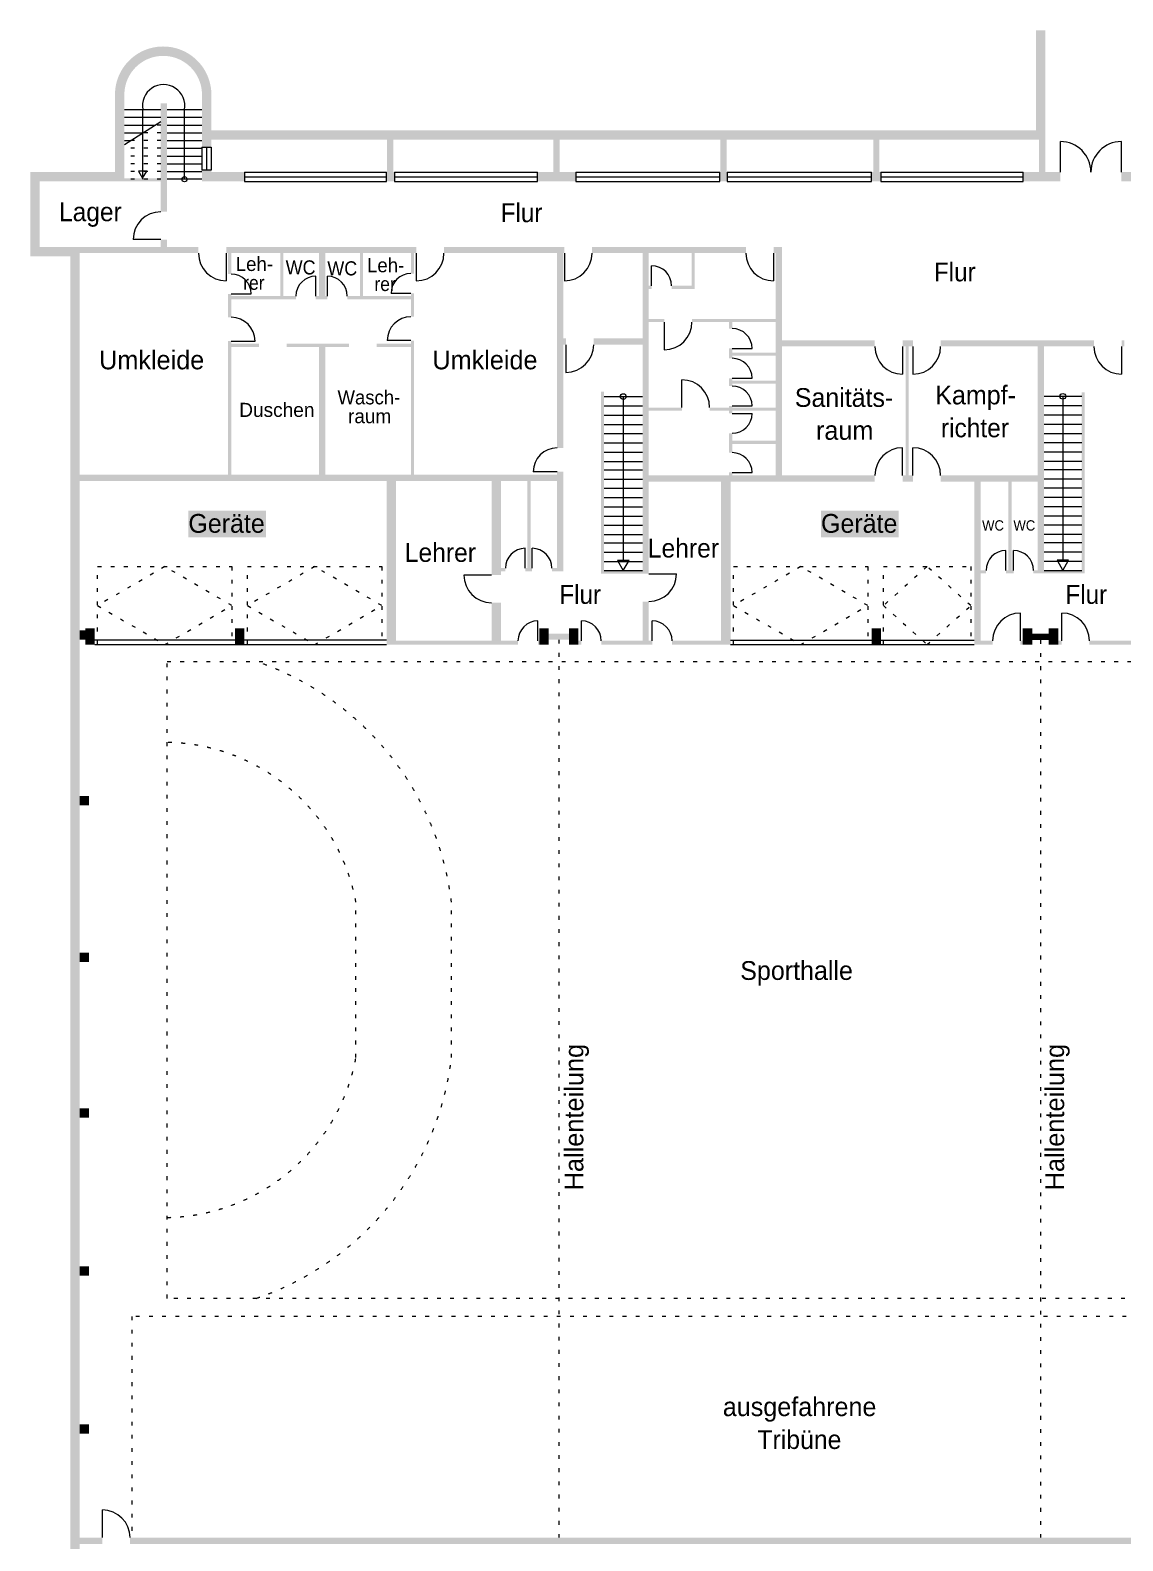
# Model space of a CAD drawing. Header units: inches. Extents: x 45390 to 104510, y 56035 to 129440.
# Drawn here: x 45390 to 80273, y 81198 to 129440 of the extents above; entities that cross this region are included whole.
import ezdxf

# ---------------------------------------------------------------- set-up
doc = ezdxf.new("R2010")
doc.units = ezdxf.units.IN
doc.header["$LTSCALE"] = 300
doc.header["$MEASUREMENT"] = 0
for name, pattern in [('Punktlinie', [1.4, 0.4, -1]), ('Standardmuster', [0]), ('Volllinie', [0])]:
    doc.linetypes.add(name, pattern=pattern)
doc.layers.add('Grundebene', color=7, linetype='Continuous')
doc.styles.add('ARIAL', font='arial.ttf', dxfattribs={"height": 0.2})

# ---------------------------------------------------------------- blocks, each defined once
blk = doc.blocks.new('win-374')
at = {"layer": 'Grundebene', "color": 18, "linetype": 'Standardmuster', "lineweight": 13, "true_color": 0x000000}
for p, q in [((50870, 125704), (51170, 125704)), ((50870, 125704), (50870, 124975)), ((51020, 125704), (51020, 124975)), ((51170, 125704), (51170, 124975)), ((51170, 124975), (50870, 124975))]:
    blk.add_line(p, q, dxfattribs=at)
blk = doc.blocks.new('win-37F')
at = {"layer": 'Grundebene', "color": 18, "linetype": 'Standardmuster', "lineweight": 13, "true_color": 0x000000}
for p, q in [((52229, 124910), (52229, 124610)), ((52229, 124910), (56760, 124910)), ((52229, 124760), (56760, 124760)), ((52229, 124610), (56760, 124610)), ((56760, 124610), (56760, 124910))]:
    blk.add_line(p, q, dxfattribs=at)
blk = doc.blocks.new('win-38A')
at = {"layer": 'Grundebene', "color": 18, "linetype": 'Standardmuster', "lineweight": 13, "true_color": 0x000000}
for p, q in [((57025, 124910), (57025, 124610)), ((57025, 124910), (61585, 124910)), ((57025, 124760), (61585, 124760)), ((57025, 124610), (61585, 124610)), ((61585, 124610), (61585, 124910))]:
    blk.add_line(p, q, dxfattribs=at)
blk = doc.blocks.new('win-395')
at = {"layer": 'Grundebene', "color": 18, "linetype": 'Standardmuster', "lineweight": 13, "true_color": 0x000000}
for p, q in [((62813, 124910), (62813, 124610)), ((62813, 124910), (67406, 124910)), ((62813, 124760), (67406, 124760)), ((62813, 124610), (67406, 124610)), ((67406, 124610), (67406, 124910))]:
    blk.add_line(p, q, dxfattribs=at)
blk = doc.blocks.new('win-3A0')
at = {"layer": 'Grundebene', "color": 18, "linetype": 'Standardmuster', "lineweight": 13, "true_color": 0x000000}
for p, q in [((67645, 124910), (67645, 124610)), ((67645, 124910), (72254, 124910)), ((67645, 124760), (72254, 124760)), ((67645, 124610), (72254, 124610)), ((72254, 124610), (72254, 124910))]:
    blk.add_line(p, q, dxfattribs=at)
blk = doc.blocks.new('win-3AB')
at = {"layer": 'Grundebene', "color": 18, "linetype": 'Standardmuster', "lineweight": 13, "true_color": 0x000000}
for p, q in [((72547, 124910), (72547, 124610)), ((72547, 124910), (77097, 124910)), ((72547, 124760), (77097, 124760)), ((72547, 124610), (77097, 124610)), ((77097, 124610), (77097, 124910))]:
    blk.add_line(p, q, dxfattribs=at)
blk = doc.blocks.new('door-609')
at = {"layer": 'Grundebene', "color": 18, "linetype": 'Standardmuster', "lineweight": 13, "true_color": 0x000000}
for p, q in [((78283, 124910), (78283, 125883)), ((80228, 124910), (80228, 125883))]:
    blk.add_line(p, q, dxfattribs=at)
for centre, start, end in [((78283, 124910), 0, 90), ((80228, 124910), 90, 180)]:
    blk.add_arc(centre, 973, start, end, dxfattribs=at)
blk = doc.blocks.new('door-66C')
at = {"layer": 'Grundebene', "color": 18, "linetype": 'Standardmuster', "lineweight": 13, "true_color": 0x000000}
blk.add_line((51647, 122320), (51647, 121435), dxfattribs=at)
blk.add_arc((51647, 122320), 885, 180, 270, dxfattribs=at)
blk = doc.blocks.new('door-674')
at = {"layer": 'Grundebene', "color": 18, "linetype": 'Standardmuster', "lineweight": 13, "true_color": 0x000000}
blk.add_line((57714, 122320), (57714, 121435), dxfattribs=at)
blk.add_arc((57714, 122320), 885, 270, 0, dxfattribs=at)
blk = doc.blocks.new('door-67C')
at = {"layer": 'Grundebene', "color": 18, "linetype": 'Standardmuster', "lineweight": 13, "true_color": 0x000000}
blk.add_line((62444, 122320), (62444, 121435), dxfattribs=at)
blk.add_arc((62444, 122320), 885, 270, 0, dxfattribs=at)
blk = doc.blocks.new('door-684')
at = {"layer": 'Grundebene', "color": 18, "linetype": 'Standardmuster', "lineweight": 13, "true_color": 0x000000}
blk.add_line((69124, 122320), (69124, 121435), dxfattribs=at)
blk.add_arc((69124, 122320), 885, 180, 270, dxfattribs=at)
blk = doc.blocks.new('door-68C')
at = {"layer": 'Grundebene', "color": 18, "linetype": 'Standardmuster', "lineweight": 13, "true_color": 0x000000}
blk.add_line((65140, 112080), (66025, 112080), dxfattribs=at)
blk.add_arc((65140, 112080), 885, 270, 0, dxfattribs=at)
blk = doc.blocks.new('door-69B')
at = {"layer": 'Grundebene', "color": 18, "linetype": 'Standardmuster', "lineweight": 13, "true_color": 0x000000}
blk.add_line((51808, 121019), (52443, 121019), dxfattribs=at)
blk.add_arc((51808, 121019), 635, 0, 90, dxfattribs=at)
blk = doc.blocks.new('door-6A3')
at = {"layer": 'Grundebene', "color": 18, "linetype": 'Standardmuster', "lineweight": 13, "true_color": 0x000000}
blk.add_line((54508, 120948), (54508, 121583), dxfattribs=at)
blk.add_arc((54508, 120948), 635, 90, 180, dxfattribs=at)
blk = doc.blocks.new('door-6AB')
at = {"layer": 'Grundebene', "color": 18, "linetype": 'Standardmuster', "lineweight": 13, "true_color": 0x000000}
blk.add_line((54878, 120948), (54878, 121583), dxfattribs=at)
blk.add_arc((54878, 120948), 635, 0, 90, dxfattribs=at)
blk = doc.blocks.new('door-6B3')
at = {"layer": 'Grundebene', "color": 18, "linetype": 'Standardmuster', "lineweight": 13, "true_color": 0x000000}
blk.add_line((57547, 121035), (56912, 121035), dxfattribs=at)
blk.add_arc((57547, 121035), 635, 90, 180, dxfattribs=at)
blk = doc.blocks.new('door-6BB')
at = {"layer": 'Grundebene', "color": 18, "linetype": 'Standardmuster', "lineweight": 13, "true_color": 0x000000}
blk.add_line((51808, 119512), (52568, 119512), dxfattribs=at)
blk.add_arc((51808, 119512), 760, 0, 90, dxfattribs=at)
blk = doc.blocks.new('door-6C3')
at = {"layer": 'Grundebene', "color": 18, "linetype": 'Standardmuster', "lineweight": 13, "true_color": 0x000000}
blk.add_line((57547, 119528), (56787, 119528), dxfattribs=at)
blk.add_arc((57547, 119528), 760, 90, 180, dxfattribs=at)
blk = doc.blocks.new('door-6CB')
at = {"layer": 'Grundebene', "color": 18, "linetype": 'Standardmuster', "lineweight": 13, "true_color": 0x000000}
blk.add_line((62210, 115341), (61450, 115341), dxfattribs=at)
blk.add_arc((62210, 115341), 760, 90, 180, dxfattribs=at)
blk = doc.blocks.new('door-6D3')
at = {"layer": 'Grundebene', "color": 18, "linetype": 'Standardmuster', "lineweight": 13, "true_color": 0x000000}
blk.add_line((61197, 112260), (61197, 112895), dxfattribs=at)
blk.add_arc((61197, 112260), 635, 90, 180, dxfattribs=at)
blk = doc.blocks.new('door-6DB')
at = {"layer": 'Grundebene', "color": 18, "linetype": 'Standardmuster', "lineweight": 13, "true_color": 0x000000}
blk.add_line((61412, 112260), (61412, 112895), dxfattribs=at)
blk.add_arc((61412, 112260), 635, 0, 90, dxfattribs=at)
blk = doc.blocks.new('door-6EC')
at = {"layer": 'Grundebene', "color": 18, "linetype": 'Standardmuster', "lineweight": 13, "true_color": 0x000000}
blk.add_line((62495, 119397), (62495, 118512), dxfattribs=at)
blk.add_arc((62495, 119397), 885, 270, 0, dxfattribs=at)
blk = doc.blocks.new('door-6F4')
at = {"layer": 'Grundebene', "color": 18, "linetype": 'Standardmuster', "lineweight": 13, "true_color": 0x000000}
blk.add_line((61597, 109940), (61597, 110575), dxfattribs=at)
blk.add_arc((61597, 109940), 635, 90, 180, dxfattribs=at)
blk = doc.blocks.new('door-6FC')
at = {"layer": 'Grundebene', "color": 18, "linetype": 'Standardmuster', "lineweight": 13, "true_color": 0x000000}
blk.add_line((60120, 112040), (59235, 112040), dxfattribs=at)
blk.add_arc((60120, 112040), 885, 180, 270, dxfattribs=at)
blk = doc.blocks.new('door-704')
at = {"layer": 'Grundebene', "color": 18, "linetype": 'Standardmuster', "lineweight": 13, "true_color": 0x000000}
blk.add_line((62987, 109940), (62987, 110575), dxfattribs=at)
blk.add_arc((62987, 109940), 635, 0, 90, dxfattribs=at)
blk = doc.blocks.new('door-70C')
at = {"layer": 'Grundebene', "color": 18, "linetype": 'Standardmuster', "lineweight": 13, "true_color": 0x000000}
blk.add_line((65248, 109940), (65248, 110575), dxfattribs=at)
blk.add_arc((65248, 109940), 635, 0, 90, dxfattribs=at)
blk = doc.blocks.new('door-714')
at = {"layer": 'Grundebene', "color": 18, "linetype": 'Standardmuster', "lineweight": 13, "true_color": 0x000000}
blk.add_line((65230, 121280), (65230, 121915), dxfattribs=at)
blk.add_arc((65230, 121280), 635, 0, 90, dxfattribs=at)
blk = doc.blocks.new('door-71C')
at = {"layer": 'Grundebene', "color": 18, "linetype": 'Standardmuster', "lineweight": 13, "true_color": 0x000000}
blk.add_line((65633, 120119), (65633, 119234), dxfattribs=at)
blk.add_arc((65633, 120119), 885, 270, 0, dxfattribs=at)
blk = doc.blocks.new('door-724')
at = {"layer": 'Grundebene', "color": 18, "linetype": 'Standardmuster', "lineweight": 13, "true_color": 0x000000}
blk.add_line((66197, 117390), (66197, 118275), dxfattribs=at)
blk.add_arc((66197, 117390), 885, 0, 90, dxfattribs=at)
blk = doc.blocks.new('door-72C')
at = {"layer": 'Grundebene', "color": 18, "linetype": 'Standardmuster', "lineweight": 13, "true_color": 0x000000}
blk.add_line((67804, 119278), (68439, 119278), dxfattribs=at)
blk.add_arc((67804, 119278), 635, 0, 90, dxfattribs=at)
blk = doc.blocks.new('door-734')
at = {"layer": 'Grundebene', "color": 18, "linetype": 'Standardmuster', "lineweight": 13, "true_color": 0x000000}
blk.add_line((67804, 118327), (68439, 118327), dxfattribs=at)
blk.add_arc((67804, 118327), 635, 0, 90, dxfattribs=at)
blk = doc.blocks.new('door-73C')
at = {"layer": 'Grundebene', "color": 18, "linetype": 'Standardmuster', "lineweight": 13, "true_color": 0x000000}
blk.add_line((67804, 117440), (68439, 117440), dxfattribs=at)
blk.add_arc((67804, 117440), 635, 0, 90, dxfattribs=at)
blk = doc.blocks.new('door-744')
at = {"layer": 'Grundebene', "color": 18, "linetype": 'Standardmuster', "lineweight": 13, "true_color": 0x000000}
blk.add_line((67804, 117201), (68439, 117201), dxfattribs=at)
blk.add_arc((67804, 117201), 635, 270, 0, dxfattribs=at)
blk = doc.blocks.new('door-74C')
at = {"layer": 'Grundebene', "color": 18, "linetype": 'Standardmuster', "lineweight": 13, "true_color": 0x000000}
blk.add_line((67804, 115315), (68439, 115315), dxfattribs=at)
blk.add_arc((67804, 115315), 635, 0, 90, dxfattribs=at)
blk = doc.blocks.new('door-754')
at = {"layer": 'Grundebene', "color": 18, "linetype": 'Standardmuster', "lineweight": 13, "true_color": 0x000000}
blk.add_line((73241, 115220), (73241, 116105), dxfattribs=at)
blk.add_arc((73241, 115220), 885, 90, 180, dxfattribs=at)
blk = doc.blocks.new('door-75C')
at = {"layer": 'Grundebene', "color": 18, "linetype": 'Standardmuster', "lineweight": 13, "true_color": 0x000000}
blk.add_line((73571, 115220), (73571, 116105), dxfattribs=at)
blk.add_arc((73571, 115220), 885, 0, 90, dxfattribs=at)
blk = doc.blocks.new('door-764')
at = {"layer": 'Grundebene', "color": 18, "linetype": 'Standardmuster', "lineweight": 13, "true_color": 0x000000}
blk.add_line((73571, 119340), (73571, 118455), dxfattribs=at)
blk.add_arc((73571, 119340), 885, 270, 0, dxfattribs=at)
blk = doc.blocks.new('door-76C')
at = {"layer": 'Grundebene', "color": 18, "linetype": 'Standardmuster', "lineweight": 13, "true_color": 0x000000}
blk.add_line((73241, 119340), (73241, 118455), dxfattribs=at)
blk.add_arc((73241, 119340), 885, 180, 270, dxfattribs=at)
blk = doc.blocks.new('door-774')
at = {"layer": 'Grundebene', "color": 18, "linetype": 'Standardmuster', "lineweight": 13, "true_color": 0x000000}
blk.add_line((80235, 119340), (80235, 118455), dxfattribs=at)
blk.add_arc((80235, 119340), 885, 180, 270, dxfattribs=at)
blk = doc.blocks.new('door-77C')
at = {"layer": 'Grundebene', "color": 18, "linetype": 'Standardmuster', "lineweight": 13, "true_color": 0x000000}
blk.add_line((78325, 109940), (78325, 110825), dxfattribs=at)
blk.add_arc((78325, 109940), 885, 0, 90, dxfattribs=at)
blk = doc.blocks.new('door-784')
at = {"layer": 'Grundebene', "color": 18, "linetype": 'Standardmuster', "lineweight": 13, "true_color": 0x000000}
blk.add_line((77003, 109940), (77003, 110825), dxfattribs=at)
blk.add_arc((77003, 109940), 885, 90, 180, dxfattribs=at)
blk = doc.blocks.new('door-78C')
at = {"layer": 'Grundebene', "color": 18, "linetype": 'Standardmuster', "lineweight": 13, "true_color": 0x000000}
blk.add_line((76544, 112190), (76544, 112825), dxfattribs=at)
blk.add_arc((76544, 112190), 635, 90, 180, dxfattribs=at)
blk = doc.blocks.new('door-794')
at = {"layer": 'Grundebene', "color": 18, "linetype": 'Standardmuster', "lineweight": 13, "true_color": 0x000000}
blk.add_line((76786, 112190), (76786, 112825), dxfattribs=at)
blk.add_arc((76786, 112190), 635, 0, 90, dxfattribs=at)
blk = doc.blocks.new('door-868')
at = {"layer": 'Grundebene', "color": 18, "linetype": 'Standardmuster', "lineweight": 13, "true_color": 0x000000}
blk.add_line((49560.00417, 122755.03994), (48675.00417, 122755.03994), dxfattribs=at)
blk.add_arc((49560.00417, 122755.03994), 885, 90, 180, dxfattribs=at)

msp = doc.modelspace()

# ---------------------------------------------------------------- hatches: boundary and pattern name
at = {"layer": 'Grundebene', "true_color": 0x000000, "transparency": 33554687}
for points in [[(77800, 129440), (77800, 125940), (50870, 125940), (50870, 127480), (51170, 127480), (51170, 126240), (77500, 126240), (77500, 129440)], [(50870, 127480), (50866, 127523), (50860, 127566), (50853, 127609), (50844, 127651), (50834, 127693), (50822, 127735), (50809, 127776), (50795, 127817), (50779, 127857), (50762, 127896), (50743, 127935), (50723, 127974), (50702, 128011), (50679, 128048), (50655, 128084), (50630, 128119), (50604, 128154), (50576, 128187), (50547, 128219), (50517, 128251), (50487, 128281), (50455, 128310), (50422, 128338), (50388, 128365), (50353, 128391), (50317, 128415), (50281, 128438), (50244, 128460), (50206, 128481), (50167, 128500), (50127, 128518), (50087, 128534), (50047, 128550), (50006, 128563), (49964, 128575), (49923, 128586), (49880, 128595), (49838, 128603), (49795, 128610), (49752, 128614), (49709, 128618), (49666, 128620), (49622, 128620), (49579, 128619), (49536, 128616), (49493, 128612), (49450, 128606), (49407, 128599), (49365, 128590), (49323, 128580), (49281, 128568), (49240, 128555), (49199, 128541), (49159, 128525), (49120, 128508), (49081, 128489), (49042, 128469), (49005, 128448), (48968, 128425), (48932, 128401), (48897, 128376), (48862, 128350), (48829, 128322), (48797, 128293), (48765, 128264), (48735, 128233), (48706, 128201), (48678, 128168), (48651, 128134), (48625, 128099), (48601, 128063), (48578, 128027), (48556, 127990), (48535, 127952), (48516, 127913), (48498, 127873), (48482, 127833), (48467, 127793), (48453, 127752), (48441, 127710), (48430, 127669), (48421, 127626), (48413, 127584), (48406, 127541), (48402, 127498), (48400, 127480), (48099, 127480), (48104, 127534), (48110, 127587), (48118, 127640), (48128, 127693), (48140, 127745), (48153, 127797), (48169, 127849), (48186, 127899), (48205, 127950), (48226, 127999), (48248, 128048), (48272, 128096), (48298, 128143), (48325, 128189), (48354, 128235), (48385, 128279), (48417, 128322), (48451, 128364), (48486, 128405), (48522, 128444), (48560, 128482), (48599, 128519), (48639, 128555), (48681, 128589), (48724, 128621), (48767, 128652), (48812, 128682), (48858, 128710), (48905, 128736), (48953, 128761), (49001, 128784), (49051, 128805), (49101, 128824), (49151, 128842), (49203, 128858), (49255, 128872), (49307, 128885), (49359, 128895), (49412, 128904), (49466, 128911), (49519, 128916), (49573, 128919), (49627, 128920), (49680, 128919), (49734, 128917), (49787, 128912), (49841, 128906), (49894, 128898), (49947, 128888), (49999, 128876), (50051, 128863), (50103, 128847), (50153, 128830), (50204, 128811), (50253, 128790), (50302, 128768), (50350, 128744), (50397, 128718), (50443, 128691), (50489, 128662), (50533, 128631), (50576, 128599), (50618, 128565), (50659, 128530), (50698, 128494), (50736, 128456), (50773, 128417), (50808, 128377), (50843, 128335), (50875, 128292), (50906, 128249), (50936, 128204), (50964, 128158), (50990, 128111), (51015, 128063), (51037, 128015), (51059, 127965), (51078, 127915), (51096, 127865), (51112, 127813), (51126, 127762), (51139, 127709), (51149, 127657), (51158, 127604), (51165, 127550), (51170, 127497), (51171, 127480)], [(77800, 129160), (77800, 124910), (77600, 124910), (77600, 129160)], [(48400, 127480), (48400, 124610), (45690, 124610), (45690, 122520), (46970, 122520), (46970, 79480), (46670, 79480), (46670, 122220), (45390, 122220), (45390, 124910), (48100, 124910), (48100, 127480)], [(56981, 125940), (56981, 124910), (56781, 124910), (56781, 125940)], [(62295, 125940), (62295, 124910), (62095, 124910), (62095, 125940)], [(67626, 125940), (67626, 124910), (67426, 124910), (67426, 125940)], [(72504, 125940), (72504, 124910), (72304, 124910), (72304, 125940)], [(48400, 124710), (49560, 124710), (49560, 124610), (48400, 124610)], [(53476, 122320), (53476, 120948), (53376, 120948), (53376, 122320)], [(56020, 122320), (56020, 120948), (55920, 120948), (55920, 122320)], [(73439, 119340), (73439, 115220), (73339, 115220), (73339, 119340)], [(67804, 119147), (69190, 119147), (69190, 119047), (67804, 119047)], [(67804, 118250), (69190, 118250), (69190, 118150), (67804, 118150)], [(64940, 112080), (64940, 112180), (63710, 112180), (63710, 117900), (63610, 117900), (63610, 112080)], [(67804, 116328), (69190, 116328), (69190, 116228), (67804, 116228)], [(46970, 115242), (62410, 115242), (62410, 115042), (46970, 115042)], [(56770, 109820), (56770, 115042), (57070, 115042), (57070, 109820)], [(61365, 115042), (61365, 112260), (61265, 112260), (61265, 115042)], [(69190, 115020), (65140, 115020), (65140, 115220), (69190, 115220)], [(67450, 109820), (67450, 115020), (67750, 115020), (67750, 109820)], [(75530, 109940), (75530, 115020), (75730, 115020), (75730, 109940)], [(76721, 115020), (76721, 112190), (76621, 112190), (76621, 115020)], [(77760, 115020), (77760, 112090), (77560, 112090), (77560, 115020)], [(46970, 110272), (47270, 110272), (47270, 109972), (46970, 109972)], [(47150, 109820), (47150, 110340), (47450, 110340), (47450, 109820)], [(51930, 109820), (51930, 110340), (52230, 110340), (52230, 109820)], [(61640, 109820), (61640, 110340), (61940, 110340), (61940, 109820)], [(61940, 110172), (62590, 110172), (62590, 109972), (61940, 109972)], [(62590, 109820), (62590, 110340), (62890, 110340), (62890, 109820)], [(72250, 109820), (72250, 110340), (72550, 110340), (72550, 109820)], [(77080, 109820), (77080, 110340), (77380, 110340), (77380, 109820)], [(77380, 110165), (77910, 110165), (77910, 109965), (77380, 109965)], [(77910, 109820), (77910, 110340), (78210, 110340), (78210, 109820)], [(46970, 104985), (47270, 104985), (47270, 104685), (46970, 104685)], [(46970, 99982), (47270, 99982), (47270, 99682), (46970, 99682)], [(46970, 95013), (47270, 95013), (47270, 94713), (46970, 94713)], [(46970, 89960), (47270, 89960), (47270, 89660), (46970, 89660)], [(46970, 84919), (47270, 84919), (47270, 84619), (46970, 84619)]]:
    msp.add_hatch(color=18, dxfattribs=at).paths.add_polyline_path(points, flags=0)
h = msp.add_hatch(color=18, dxfattribs=at)
h.paths.add_polyline_path([(49760, 122755), (49560, 122755), (49560, 122520), (49760, 122520)], flags=0)
h.paths.add_polyline_path([(49560, 127100), (49560, 123640), (49760, 123640), (49760, 127100)], flags=0)
h = msp.add_hatch(color=18, dxfattribs=at)
h.paths.add_polyline_path([(56760, 124610), (57025, 124610), (57025, 124910), (56760, 124910)], flags=0)
h.paths.add_polyline_path([(80542, 124910), (80542, 124610), (80228, 124610), (80228, 124910)], flags=0)
h.paths.add_polyline_path([(77097, 124610), (77097, 124910), (78283, 124910), (78283, 124610)], flags=0)
h.paths.add_polyline_path([(101320, 124610), (101310, 124610), (101310, 124910), (101320, 124910)], flags=0)
h.paths.add_polyline_path([(98364, 124910), (98600, 124910), (98600, 124610), (98364, 124610)], flags=0)
h.paths.add_polyline_path([(95329, 124910), (95329, 124610), (95576, 124610), (95576, 124910)], flags=0)
h.paths.add_polyline_path([(92571, 124610), (92313, 124610), (92313, 124910), (92571, 124910)], flags=0)
h.paths.add_polyline_path([(87882, 124610), (87882, 124910), (87603, 124910), (87603, 124610)], flags=0)
h.paths.add_polyline_path([(82781, 124910), (83082, 124910), (83082, 124610), (82781, 124610)], flags=0)
h.paths.add_polyline_path([(72547, 124610), (72254, 124610), (72254, 124910), (72547, 124910)], flags=0)
h.paths.add_polyline_path([(67645, 124610), (67645, 124910), (67406, 124910), (67406, 124610)], flags=0)
h.paths.add_polyline_path([(61585, 124910), (62813, 124910), (62813, 124610), (61585, 124610)], flags=0)
h.paths.add_polyline_path([(50870, 124975), (50870, 124610), (52229, 124610), (52229, 124910), (51170, 124910), (51170, 124975)], flags=0)
h.paths.add_polyline_path([(51170, 125940), (51170, 125704), (50870, 125704), (50870, 125940)], flags=0)
h = msp.add_hatch(color=18, dxfattribs=at)
h.paths.add_polyline_path([(77760, 119340), (77760, 115020), (74456, 115020), (74456, 115220), (77560, 115220), (77560, 119540), (79350, 119540), (79350, 119340)], flags=0)
h.paths.add_polyline_path([(80320, 119540), (80235, 119540), (80235, 119340), (80320, 119340)], flags=0)
h.paths.add_polyline_path([(73571, 115020), (73571, 115220), (73241, 115220), (73241, 115020)], flags=0)
h.paths.add_polyline_path([(72356, 115020), (69190, 115020), (69190, 122320), (69124, 122320), (69124, 122520), (69390, 122520), (69390, 115220), (72356, 115220)], flags=0)
h.paths.add_polyline_path([(63329, 122520), (63329, 122320), (68239, 122320), (68239, 122520)], flags=0)
h.paths.add_polyline_path([(58599, 122520), (62444, 122520), (62444, 122320), (58599, 122320)], flags=0)
h.paths.add_polyline_path([(57714, 122520), (57714, 122320), (51647, 122320), (51647, 122520)], flags=0)
h.paths.add_polyline_path([(50762, 122520), (46970, 122520), (46970, 122320), (50762, 122320)], flags=0)
h = msp.add_hatch(color=18, dxfattribs=at)
h.paths.add_polyline_path([(51808, 120272), (51808, 121019), (51708, 121019), (51708, 120272)], flags=0)
h.paths.add_polyline_path([(51708, 115242), (51708, 119512), (51808, 119512), (51808, 115242)], flags=0)
h.paths.add_polyline_path([(51808, 121654), (51708, 121654), (51708, 122320), (51808, 122320)], flags=0)
h = msp.add_hatch(color=18, dxfattribs=at)
h.paths.add_polyline_path([(54809, 119425), (54609, 119425), (54609, 115242), (54809, 115242)], flags=0)
h.paths.add_polyline_path([(54609, 122320), (54609, 120848), (54809, 120848), (54809, 122320)], flags=0)
h = msp.add_hatch(color=18, dxfattribs=at)
h.paths.add_polyline_path([(57647, 120288), (57647, 121035), (57547, 121035), (57547, 120288)], flags=0)
h.paths.add_polyline_path([(57647, 115242), (57647, 119528), (57547, 119528), (57547, 115242)], flags=0)
h.paths.add_polyline_path([(57547, 121670), (57647, 121670), (57647, 122320), (57547, 122320)], flags=0)
h = msp.add_hatch(color=18, dxfattribs=at)
h.paths.add_polyline_path([(62410, 115341), (62210, 115341), (62210, 112160), (62410, 112160)], flags=0)
h.paths.add_polyline_path([(62210, 122320), (62210, 116101), (62410, 116101), (62410, 122320)], flags=0)
h = msp.add_hatch(color=18, dxfattribs=at)
h.paths.add_polyline_path([(65140, 111195), (64940, 111195), (64940, 109940), (65140, 109940)], flags=0)
h.paths.add_polyline_path([(64940, 122320), (64940, 112080), (65140, 112080), (65140, 122320)], flags=0)
h = msp.add_hatch(color=18, dxfattribs=at)
h.paths.add_polyline_path([(66508, 122320), (66608, 122320), (66608, 121180), (65865, 121180), (65865, 121280), (66508, 121280)], flags=0)
h.paths.add_polyline_path([(65140, 121180), (65230, 121180), (65230, 121280), (65140, 121280)], flags=0)
h = msp.add_hatch(color=18, dxfattribs=at)
h.paths.add_polyline_path([(54878, 120948), (54508, 120948), (54508, 120848), (54878, 120848)], flags=0)
h.paths.add_polyline_path([(57547, 120948), (55513, 120948), (55513, 120848), (57547, 120848)], flags=0)
h.paths.add_polyline_path([(53873, 120948), (53873, 120848), (51808, 120848), (51808, 120948)], flags=0)
h = msp.add_hatch(color=18, dxfattribs=at)
h.paths.add_polyline_path([(65633, 120119), (65633, 120219), (65140, 120219), (65140, 120119)], flags=0)
h.paths.add_polyline_path([(69190, 120119), (66518, 120119), (66518, 120219), (69190, 120219)], flags=0)
h = msp.add_hatch(color=18, dxfattribs=at)
h.paths.add_polyline_path([(67704, 119913), (67804, 119913), (67804, 120119), (67704, 120119)], flags=0)
h.paths.add_polyline_path([(67804, 116566), (67804, 115950), (67704, 115950), (67704, 116566)], flags=0)
h.paths.add_polyline_path([(67704, 115315), (67804, 115315), (67804, 115220), (67704, 115220)], flags=0)
h.paths.add_polyline_path([(67804, 117201), (67804, 117440), (67704, 117440), (67704, 117201)], flags=0)
h.paths.add_polyline_path([(67704, 118075), (67704, 118327), (67804, 118327), (67804, 118075)], flags=0)
h.paths.add_polyline_path([(67704, 119278), (67804, 119278), (67804, 118962), (67704, 118962)], flags=0)
h = msp.add_hatch(color=18, dxfattribs=at)
h.paths.add_polyline_path([(55563, 119425), (53579, 119425), (53579, 119325), (55563, 119325)], flags=0)
h.paths.add_polyline_path([(57547, 119425), (56448, 119425), (56448, 119325), (57547, 119325)], flags=0)
h.paths.add_polyline_path([(52694, 119325), (52694, 119425), (51808, 119425), (51808, 119325)], flags=0)
h = msp.add_hatch(color=18, dxfattribs=at)
h.paths.add_polyline_path([(62495, 119397), (62495, 119597), (62410, 119597), (62410, 119397)], flags=0)
h.paths.add_polyline_path([(64940, 119397), (63380, 119397), (63380, 119597), (64940, 119597)], flags=0)
h = msp.add_hatch(color=18, dxfattribs=at)
h.paths.add_polyline_path([(73241, 119340), (73571, 119340), (73571, 119540), (73241, 119540)], flags=0)
h.paths.add_polyline_path([(69390, 119340), (72356, 119340), (72356, 119540), (69390, 119540)], flags=0)
h.paths.add_polyline_path([(74456, 119340), (74456, 119540), (77560, 119540), (77560, 119340)], flags=0)
h = msp.add_hatch(color=18, dxfattribs=at)
h.paths.add_polyline_path([(78960, 112190), (78960, 117880), (79060, 117880), (79060, 112090), (77421, 112090), (77421, 112190)], flags=0)
h.paths.add_polyline_path([(76544, 112090), (76786, 112090), (76786, 112190), (76544, 112190)], flags=0)
h.paths.add_polyline_path([(75909, 112190), (75909, 112090), (75730, 112090), (75730, 112190)], flags=0)
h = msp.add_hatch(color=18, dxfattribs=at)
h.paths.add_polyline_path([(66197, 117290), (66197, 117390), (65140, 117390), (65140, 117290)], flags=0)
h.paths.add_polyline_path([(69190, 117390), (67082, 117390), (67082, 117290), (69190, 117290)], flags=0)
h = msp.add_hatch(color=18, dxfattribs=at)
h.paths.add_polyline_path([(60120, 112040), (60420, 112040), (60420, 115042), (60120, 115042)], flags=0)
h.paths.add_polyline_path([(60120, 109820), (60120, 111155), (60420, 111155), (60420, 109820)], flags=0)
h = msp.add_hatch(color=18, dxfattribs=at)
h.paths.add_polyline_path([(60562, 112260), (60420, 112260), (60420, 112160), (60562, 112160)], flags=0)
h.paths.add_polyline_path([(62210, 112260), (62047, 112260), (62047, 112160), (62210, 112160)], flags=0)
h.paths.add_polyline_path([(61412, 112160), (61412, 112260), (61197, 112260), (61197, 112160)], flags=0)
h = msp.add_hatch(color=18, dxfattribs=at)
h.paths.add_polyline_path([(57070, 109940), (57070, 109820), (60962, 109820), (60962, 109940)], flags=0)
h.paths.add_polyline_path([(61597, 109940), (61640, 109940), (61640, 109820), (61597, 109820)], flags=0)
h = msp.add_hatch(color=18, dxfattribs=at)
h.paths.add_polyline_path([(65248, 109940), (63622, 109940), (63622, 109820), (65248, 109820)], flags=0)
h.paths.add_polyline_path([(67450, 109940), (65883, 109940), (65883, 109820), (67450, 109820)], flags=0)
h.paths.add_polyline_path([(62987, 109820), (62987, 109940), (62890, 109940), (62890, 109820)], flags=0)
h = msp.add_hatch(color=18, dxfattribs=at)
h.paths.add_polyline_path([(77003, 109940), (77003, 109820), (77080, 109820), (77080, 109940)], flags=0)
h.paths.add_polyline_path([(75530, 109940), (76118, 109940), (76118, 109820), (75530, 109820)], flags=0)
h = msp.add_hatch(color=18, dxfattribs=at)
h.paths.add_polyline_path([(80634, 109940), (79210, 109940), (79210, 109820), (80634, 109820)], flags=0)
h.paths.add_polyline_path([(82740, 109940), (81269, 109940), (81269, 109820), (82740, 109820)], flags=0)
h.paths.add_polyline_path([(78325, 109820), (78325, 109940), (78210, 109940), (78210, 109820)], flags=0)
h = msp.add_hatch(color=18, dxfattribs=at)
h.paths.add_polyline_path([(91304, 81298), (48579, 81298), (48579, 81098), (91304, 81098)], flags=0)
h.paths.add_polyline_path([(92720, 81298), (92189, 81298), (92189, 81098), (92720, 81098)], flags=0)
h.paths.add_polyline_path([(47694, 81298), (47694, 81098), (46970, 81098), (46970, 81298)], flags=0)

# ---------------------------------------------------------------- linework, layer by layer
at = {"layer": 'Grundebene', "color": 18, "linetype": 'Volllinie', "lineweight": 13, "true_color": 0x000000}
for p, q in [((48400, 126905), (49560, 126905)), ((48980, 126905), (48980, 124681)), ((49760, 126905), (50870, 126905)), ((50315, 124681), (50315, 126905)), ((48400, 126658), (49560, 126658)), ((48400, 125793), (49560, 126529)), ((48400, 126411), (49374, 126411)), ((49760, 126658), (50870, 126658)), ((49760, 126411), (50870, 126411)), ((48400, 126164), (48984, 126164)), ((48400, 125917), (48595, 125917)), ((49760, 126164), (50870, 126164)), ((49760, 125917), (50870, 125917)), ((49760, 125669), (50870, 125669)), ((49760, 125422), (50870, 125422)), ((49760, 125175), (50870, 125175)), ((49111, 124936), (48849, 124936)), ((48849, 124936), (48980, 124710)), ((48980, 124710), (49111, 124936)), ((49760, 124928), (50870, 124928)), ((50870, 124681), (49760, 124681)), ((63710, 117738), (64940, 117738)), ((64325, 117738), (64325, 112506)), ((77760, 117748), (78960, 117748)), ((78360, 117748), (78360, 112516)), ((63710, 117442), (64940, 117442)), ((77760, 117452), (78960, 117452)), ((63710, 117147), (64940, 117147)), ((63710, 116851), (64940, 116851)), ((77760, 117156), (78960, 117156)), ((77760, 116861), (78960, 116861)), ((63710, 116556), (64940, 116556)), ((77760, 116565), (78960, 116565)), ((77760, 116270), (78960, 116270)), ((63710, 116260), (64940, 116260)), ((63710, 115965), (64940, 115965)), ((63710, 115965), (64940, 115965)), ((77760, 115974), (78960, 115974)), ((77760, 115974), (78960, 115974)), ((63710, 115669), (64940, 115669)), ((63710, 115402), (64940, 115402)), ((63710, 115402), (64940, 115402)), ((77760, 115679), (78960, 115679)), ((77760, 115412), (78960, 115412)), ((77760, 115412), (78960, 115412)), ((63710, 115107), (64940, 115107)), ((77760, 115117), (78960, 115117)), ((77760, 114821), (78960, 114821)), ((63710, 114811), (64940, 114811)), ((63710, 114516), (64940, 114516)), ((77760, 114525), (78960, 114525)), ((63710, 114220), (64940, 114220)), ((63710, 113925), (64940, 113925)), ((77760, 114230), (78960, 114230)), ((77760, 113934), (78960, 113934)), ((63710, 113629), (64940, 113629)), ((63710, 113629), (64940, 113629)), ((77760, 113639), (78960, 113639)), ((77760, 113639), (78960, 113639)), ((63710, 113334), (64940, 113334)), ((63710, 113067), (64940, 113067)), ((63710, 113067), (64940, 113067)), ((77760, 113343), (78960, 113343)), ((77760, 113077), (78960, 113077)), ((77760, 113077), (78960, 113077)), ((63710, 112771), (64940, 112771)), ((63710, 112476), (64940, 112476)), ((64513, 112506), (64137, 112506)), ((64137, 112506), (64325, 112180)), ((64325, 112180), (64513, 112506)), ((77760, 112781), (78960, 112781)), ((77760, 112486), (78960, 112486)), ((78544, 112516), (78176, 112516)), ((78176, 112516), (78360, 112190)), ((78360, 112190), (78544, 112516)), ((63710, 112180), (64940, 112180)), ((77760, 112190), (78960, 112190)), ((47450, 109971), (51930, 109971)), ((47450, 109820), (56770, 109820)), ((52230, 109971), (56770, 109971)), ((67750, 109959), (72250, 109959)), ((67750, 109820), (75530, 109820)), ((72550, 109959), (75530, 109959))]:
    msp.add_line(p, q, dxfattribs=at)
at = {"layer": 'Grundebene', "color": 18, "linetype": 'Punktlinie', "lineweight": 13, "true_color": 0x000000}
for p, q in [((49560, 126411), (49374, 126411)), ((49560, 125917), (48595, 125917)), ((49560, 126164), (48984, 126164)), ((49560, 125669), (48400, 125669)), ((49560, 125422), (48400, 125422)), ((49560, 125175), (48400, 125175)), ((49560, 124928), (48400, 124928)), ((49560, 124681), (48400, 124681)), ((47542, 109820), (47542, 112310)), ((47542, 112310), (51830, 112310)), ((49686, 112310), (47542, 111065)), ((51830, 111065), (49686, 112310)), ((51830, 112310), (51830, 109820)), ((52329, 109820), (52329, 112310)), ((52329, 112310), (56617, 112310)), ((54473, 112310), (52329, 111065)), ((56617, 111065), (54473, 112310)), ((56617, 112310), (56617, 109820)), ((67847, 109820), (67847, 112310)), ((67847, 112310), (72135, 112310)), ((69991, 112310), (67847, 111065)), ((72135, 111065), (69991, 112310)), ((72135, 112310), (72135, 109820)), ((72631, 109820), (72631, 112310)), ((72631, 112310), (75420, 112310)), ((74026, 112310), (72631, 111065)), ((75420, 111065), (74026, 112310)), ((75420, 112310), (75420, 109820)), ((47542, 111065), (49686, 109820)), ((49686, 109820), (51830, 111065)), ((52329, 111065), (54473, 109820)), ((54473, 109820), (56617, 111065)), ((67847, 111065), (69991, 109820)), ((69991, 109820), (72135, 111065)), ((72631, 111065), (74026, 109820)), ((74026, 109820), (75420, 111065)), ((62265, 109972), (62265, 81298)), ((77645, 109965), (77645, 81298)), ((49760, 109280), (90000, 109280)), ((49760, 88940), (49760, 109280)), ((55790, 99110), (55790, 101590)), ((58840, 99110), (58840, 101590)), ((55790, 96630), (55790, 99110)), ((58840, 96630), (58840, 99110)), ((90000, 88940), (49760, 88940)), ((91304, 88360), (48630, 88360)), ((48630, 88360), (48630, 81298))]:
    msp.add_line(p, q, dxfattribs=at)
at = {"layer": 'Grundebene', "color": 18, "linetype": 'Standardmuster', "lineweight": 13, "true_color": 0x000000}
msp.add_line((47694, 81298), (47694, 82183), dxfattribs=at)
at = {"layer": 'Grundebene', "color": 18, "linetype": 'Volllinie', "lineweight": 13, "true_color": 0x000000}
for centre, radius in [((50315, 124681), 81.8), ((64325, 117738), 91.7)]:
    msp.add_circle(centre, radius, dxfattribs=at)
msp.add_arc((49648, 127023), 678, 349.9626, 190.0374, dxfattribs=at)
at = {"layer": 'Grundebene', "color": 18, "linetype": 'Punktlinie', "lineweight": 13, "true_color": 0x000000}
for centre, radius, start, end in [((49624, 100491), 9281, 6.8007, 71.2601), ((49649, 100450), 6246, 10.5164, 88.9781), ((49649, 97770), 6246, 271.0219, 349.4836), ((49624, 97729), 9281, 288.7399, 353.1993)]:
    msp.add_arc(centre, radius, start, end, dxfattribs=at)
at = {"layer": 'Grundebene', "color": 18, "linetype": 'Standardmuster', "lineweight": 13, "true_color": 0x000000}
msp.add_arc((47694, 81298), 885, 0, 90, dxfattribs=at)
at = {"layer": 'Grundebene', "color": 18, "linetype": 'Volllinie', "lineweight": 13, "true_color": 0x000000}
msp.add_ellipse((78360, 117748), major_axis=(0, -91.7), ratio=0.97561, dxfattribs=at)
at = {"layer": 'Grundebene', "color": 7, "true_color": 0xffffff}
for points in [[(50440, 114099), (52920, 114099), (50440, 113240), (52920, 113240)], [(70638, 114099), (73118, 114099), (70638, 113240), (73118, 113240)]]:
    msp.add_solid(points, dxfattribs=at)

# ---------------------------------------------------------------- block references
at = {"layer": 'Grundebene'}
for name in ['win-374', 'door-609', 'win-37F', 'win-38A', 'win-395', 'win-3A0', 'win-3AB', 'door-868', 'door-66C', 'door-674', 'door-67C', 'door-684', 'door-69B', 'door-6A3', 'door-6AB', 'door-6B3', 'door-714', 'door-6BB', 'door-6C3', 'door-71C', 'door-72C', 'door-6EC', 'door-76C', 'door-764', 'door-774', 'door-734', 'door-724', 'door-73C', 'door-744', 'door-6CB', 'door-74C', 'door-754', 'door-75C', 'door-6D3', 'door-6DB', 'door-78C', 'door-794', 'door-6FC', 'door-68C', 'door-6F4', 'door-704', 'door-70C', 'door-784', 'door-77C']:
    msp.add_blockref(name, (0, 0), dxfattribs=at)

# ---------------------------------------------------------------- texts
at = {"layer": 'Grundebene', "color": 18, "lineweight": 18, "true_color": 0x000000, "style": 'ARIAL'}
for s, height, width, p in [('Lager', 600, 0.934127, (46310, 123340)), ('Flur', 600, 0.923356, (60410, 123310)), ('Leh-', 450, 0.946723, (51952, 121750)), ('WC', 450, 0.910832, (53546, 121640)), ('WC', 450, 0.910832, (54876, 121610)), ('Leh-', 450, 0.946723, (56142, 121710)), ('Flur', 600, 0.923356, (74243, 121420)), ('rer', 450, 0.888817, (52189, 121150)), ('rer', 450, 0.888817, (56379, 121110)), ('Umkleide', 600, 0.960945, (47590, 118610)), ('Umkleide', 600, 0.960945, (58230, 118610)), ('Wasch-', 450, 0.939733, (55201, 117490)), ('Sanitäts-', 600, 0.950269, (69802, 117410)), ('Kampf-', 600, 0.954487, (74285, 117490)), ('Duschen', 450, 0.968853, (52062, 117090)), ('raum', 450, 0.961344, (55539, 116890)), ('raum', 600, 0.959314, (70478, 116360)), ('richter', 600, 0.933622, (74465, 116440)), ('Geräte', 600, 0.951839, (50440, 113390)), ('Geräte', 600, 0.951839, (70638, 113390)), ('WC', 330, 0.911194, (75780, 113460)), ('WC', 330, 0.911194, (76780, 113460)), ('Lehrer', 600, 0.938825, (57348, 112460)), ('Lehrer', 600, 0.938825, (65108, 112600)), ('Flur', 600, 0.923356, (62283, 111120)), ('Flur', 600, 0.923356, (78443, 111120)), ('Sporthalle', 600, 0.953248, (68059, 99110)), ('ausgefahrene', 600, 0.956578, (67503, 85180)), ('Tribüne', 600, 0.943883, (68607, 84130))]:
    msp.add_text(s, height=height, dxfattribs=dict(at, width=width)).set_placement(p)
at = {"layer": 'Grundebene', "color": 18, "lineweight": 18, "true_color": 0x000000, "style": 'ARIAL', "width": 0.965634}
for p in [(63050, 92389), (78400, 92389)]:
    msp.add_text('Hallenteilung', height=600, rotation=90, dxfattribs=at).set_placement(p)

doc.saveas('drawing.dxf')
